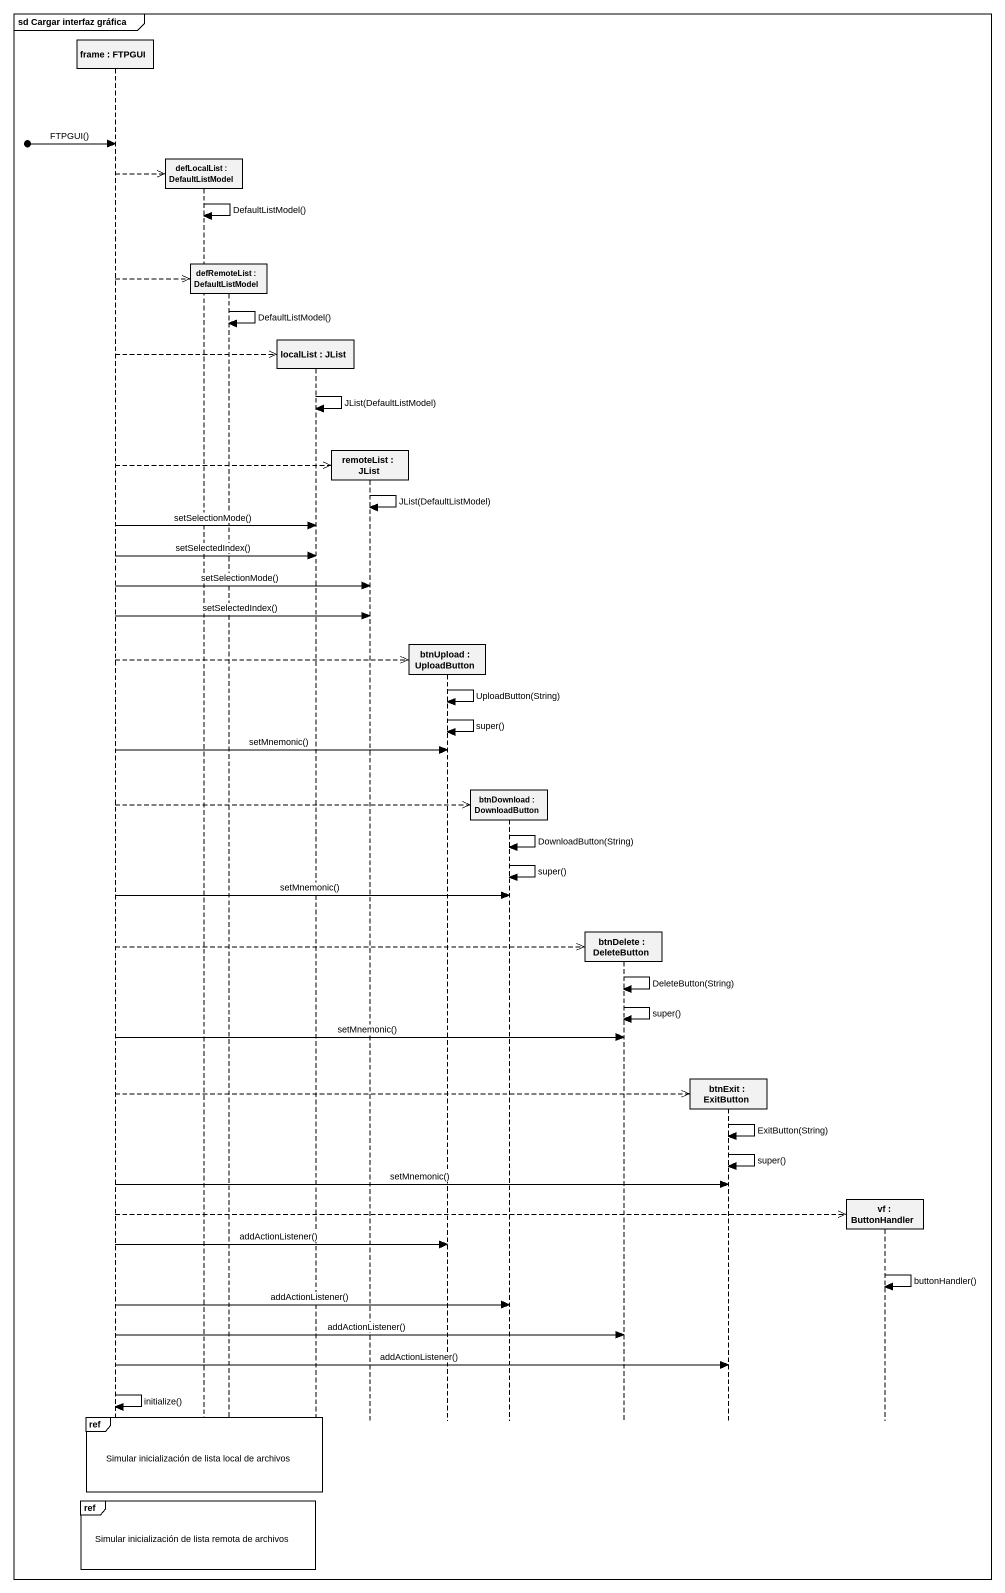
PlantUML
@startuml
mainframe sd Cargar interfaz gráfica
hide footbox
participant "frame : FTPGUI" as frame_
participant "defLocalList : DefaultListModel" as defLocalList
participant "defRemoteList : DefaultListModel" as defRemoteList
participant "localList : JList" as localList
participant "remoteList : JList" as remoteList
participant "btnUpload : UploadButton" as btnUpload
participant "btnDownload : DownloadButton" as btnDownload
participant "btnDelete : DeleteButton" as btnDelete
participant "btnExit : ExitButton" as btnExit
participant "vf : ButtonHandler" as vf

[o-> frame_ : FTPGUI()
frame_ -->> defLocalList **
defLocalList -> defLocalList : DefaultListModel()
frame_ -->> defRemoteList **
defRemoteList -> defRemoteList : DefaultListModel()
frame_ -->> localList **
localList -> localList : JList(DefaultListModel)
frame_ -->> remoteList **
remoteList -> remoteList : JList(DefaultListModel)
frame_ -> localList : setSelectionMode()
frame_ -> localList : setSelectedIndex()
frame_ -> remoteList : setSelectionMode()
frame_ -> remoteList : setSelectedIndex()
frame_ -->> btnUpload **
btnUpload -> btnUpload : UploadButton(String)
btnUpload -> btnUpload : super()
frame_ -> btnUpload : setMnemonic()
frame_ -->> btnDownload **
btnDownload -> btnDownload : DownloadButton(String)
btnDownload -> btnDownload : super()
frame_ -> btnDownload : setMnemonic()
frame_ -->> btnDelete **
btnDelete -> btnDelete : DeleteButton(String)
btnDelete -> btnDelete : super()
frame_ -> btnDelete : setMnemonic()
frame_ -->> btnExit **
btnExit -> btnExit : ExitButton(String)
btnExit -> btnExit : super()
frame_ -> btnExit : setMnemonic()
frame_ -->> vf **
frame_ -> btnUpload : addActionListener()
vf -> vf : buttonHandler()
frame_ -> btnDownload : addActionListener()
frame_ -> btnDelete : addActionListener()
frame_ -> btnExit : addActionListener()
frame_ -> frame_ : initialize()
ref over frame_, defLocalList, defRemoteList, localList : Simular inicialización de lista local de archivos
ref over frame_, defLocalList, defRemoteList, localList : Simular inicialización de lista remota de archivos
@enduml
